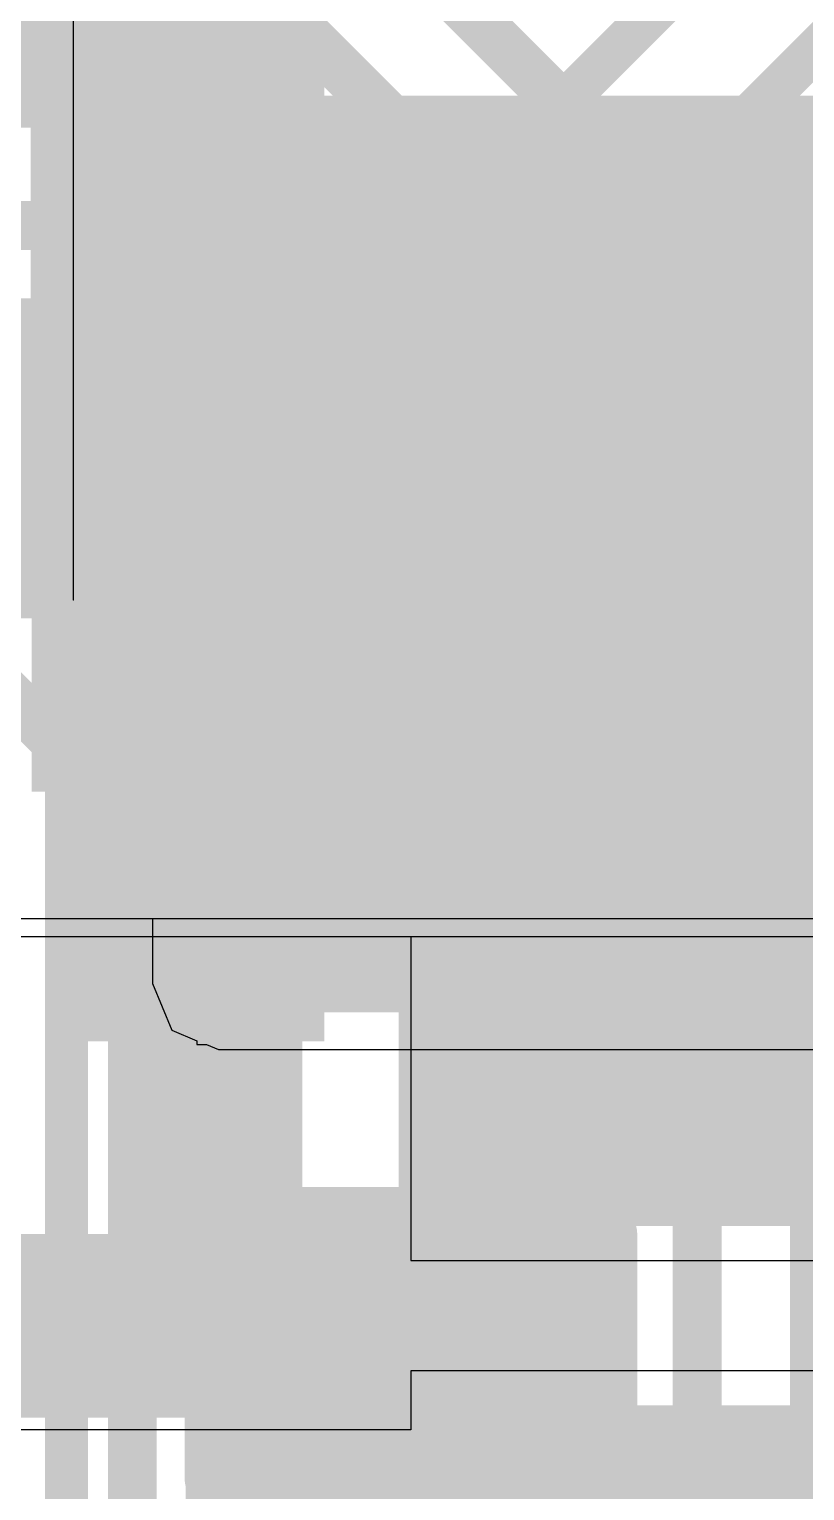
# Model space of a CAD drawing. Header units: inches. Extents: x -6 to 283, y -12 to 154.
# Drawn here: x 30.239 to 31.849, y 4.989 to 8.024 of the extents above; entities that cross this region are included whole.
import ezdxf

# ---------------------------------------------------------------- set-up
doc = ezdxf.new("R2010")
doc.units = ezdxf.units.IN
for name, color, linetype in [('Bottom Layer', 5, 'Continuous'), ('Bottom Overlay', 54, 'Continuous'), ('Bottom Paste', 16, 'Continuous'), ('Bottom Solder', 6, 'Continuous'), ('Signal L1', 76, 'Continuous'), ('Signal L2', 6, 'Continuous'), ('Top Layer', 1, 'Continuous'), ('Top Overlay', 2, 'Continuous'), ('Top Paste', 8, 'Continuous'), ('Top Solder', 216, 'Continuous')]:
    doc.layers.add(name, color=color, linetype=linetype)

# ---------------------------------------------------------------- blocks, each defined once
blk = doc.blocks.new('AP6275S__49')
at = {"layer": 'Top Layer'}
for points in [[(4.29999902, -5.627498269999999), (4.29999902, -6.75249729), (3.80000002, -6.75249729), (3.80000002, -5.627498269999999)], [(5.199997219999999, -5.627498269999999), (5.199997219999999, -6.75249729), (4.699998219999999, -6.75249729), (4.699998219999999, -5.627498269999999)]]:
    blk.add_hatch(color=1, dxfattribs=at).paths.add_polyline_path(points)
at = {"layer": 'Top Paste'}
for points in [[(4.29999902, -5.627498269999999), (4.29999902, -6.75249729), (3.80000002, -6.75249729), (3.80000002, -5.627498269999999)], [(5.199997219999999, -5.627498269999999), (5.199997219999999, -6.75249729), (4.699998219999999, -6.75249729), (4.699998219999999, -5.627498269999999)]]:
    blk.add_hatch(color=8, dxfattribs=at).paths.add_polyline_path(points)
at = {"layer": 'Top Solder'}
for points in [[(4.40159902, -5.52589827), (4.40159902, -6.85409729), (3.69840002, -6.85409729), (3.69840002, -5.52589827)], [(5.30159722, -5.52589827), (5.30159722, -6.85409729), (4.598398219999999, -6.85409729), (4.598398219999999, -5.52589827)]]:
    blk.add_hatch(color=216, dxfattribs=at).paths.add_polyline_path(points)
blk = doc.blocks.new('R___0402_B_114')
at = {"layer": 'Bottom Layer'}
for points in [[(-0.2413, 0.3175), (-0.2412999999999999, -0.3175), (-0.6985, -0.3175), (-0.6985, 0.3175)], [(0.6985, 0.3175), (0.6985, -0.3175), (0.2413, -0.3175), (0.2412999999999999, 0.3175)]]:
    blk.add_hatch(color=5, dxfattribs=at).paths.add_polyline_path(points)
at = {"layer": 'Bottom Paste'}
for points in [[(-0.2413, 0.3175), (-0.2412999999999999, -0.3175), (-0.6985, -0.3175), (-0.6985, 0.3175)], [(0.6985, 0.3175), (0.6985, -0.3175), (0.2413, -0.3175), (0.2412999999999999, 0.3175)]]:
    blk.add_hatch(color=16, dxfattribs=at).paths.add_polyline_path(points)
at = {"layer": 'Bottom Solder'}
for points in [[(-0.18629884, 0.37250116), (-0.1862988399999999, -0.37250116), (-0.75350116, -0.37250116), (-0.75350116, 0.37250116)], [(0.75350116, 0.37250116), (0.75350116, -0.37250116), (0.18629884, -0.37250116), (0.1862988399999999, 0.37250116)]]:
    blk.add_hatch(color=6, dxfattribs=at).paths.add_polyline_path(points)
at = {"layer": 'Bottom Overlay'}
for points in [[(0.7874, 0.4064, 0.127, 0.127, 0), (-0.7874, 0.4064, 0.127, 0.127, 0)], [(-0.7874, -0.4064, 0.127, 0.127, 0), (-0.7874, 0.4064, 0.127, 0.127, 0)], [(0.7874, -0.4064, 0.127, 0.127, 0), (0.7874, 0.4064, 0.127, 0.127, 0)], [(0.8128, 0.4318, 0.0032258, 0.0032258, 0), (-0.8128, 0.4318, 0.0032258, 0.0032258, 0)], [(0.7874, -0.4064, 0.127, 0.127, 0), (-0.7874, -0.4064, 0.127, 0.127, 0)]]:
    blk.add_lwpolyline(points, format="xyseb", dxfattribs=at)
for points in [[(-0.8191499999999999, 0.4064, 0.0635, 0.0635, 1), (-0.7556499999999999, 0.4064, 0.0635, 0.0635, 1)], [(-0.8191499999999999, 0.4064, 0.0635, 0.0635, 1), (-0.7556499999999999, 0.4064, 0.0635, 0.0635, 1)], [(0.7556499999999999, 0.4064, 0.0635, 0.0635, 1), (0.8191499999999999, 0.4064, 0.0635, 0.0635, 1)], [(0.7556499999999999, 0.4064, 0.0635, 0.0635, 1), (0.8191499999999999, 0.4064, 0.0635, 0.0635, 1)], [(-0.81360518, 0.4318, 0.0016129, 0.0016129, 1), (-0.8119948199999999, 0.4318, 0.0016129, 0.0016129, 1)], [(0.8119948199999999, 0.4318, 0.0016129, 0.0016129, 1), (0.81360518, 0.4318, 0.0016129, 0.0016129, 1)], [(-0.8191499999999999, -0.4064, 0.0635, 0.0635, 1), (-0.7556499999999999, -0.4064, 0.0635, 0.0635, 1)], [(-0.8191499999999999, -0.4064, 0.0635, 0.0635, 1), (-0.7556499999999999, -0.4064, 0.0635, 0.0635, 1)], [(0.7556499999999999, -0.4064, 0.0635, 0.0635, 1), (0.8191499999999999, -0.4064, 0.0635, 0.0635, 1)], [(0.7556499999999999, -0.4064, 0.0635, 0.0635, 1), (0.8191499999999999, -0.4064, 0.0635, 0.0635, 1)]]:
    blk.add_lwpolyline(points, format="xyseb", close=True, dxfattribs=at)
blk = doc.blocks.new('R___0402_137')
at = {"layer": 'Top Layer'}
for points in [[(-0.6985025399999999, -0.3175), (-0.6985025399999999, 0.3175), (-0.24130254, 0.3175), (-0.24130254, -0.3175)], [(0.2412999999999999, -0.3175), (0.2413, 0.3175), (0.6985, 0.3175), (0.6985, -0.3175)]]:
    blk.add_hatch(color=1, dxfattribs=at).paths.add_polyline_path(points)
at = {"layer": 'Top Paste'}
for points in [[(-0.6985025399999999, -0.3175), (-0.6985025399999999, 0.3175), (-0.24130254, 0.3175), (-0.24130254, -0.3175)], [(0.2412999999999999, -0.3175), (0.2413, 0.3175), (0.6985, 0.3175), (0.6985, -0.3175)]]:
    blk.add_hatch(color=8, dxfattribs=at).paths.add_polyline_path(points)
at = {"layer": 'Top Solder'}
for points in [[(-0.7535037, -0.37250116), (-0.7535037, 0.37250116), (-0.18630138, 0.37250116), (-0.18630138, -0.37250116)], [(0.1862988399999999, -0.37250116), (0.18629884, 0.37250116), (0.75350116, 0.37250116), (0.75350116, -0.37250116)]]:
    blk.add_hatch(color=216, dxfattribs=at).paths.add_polyline_path(points)
at = {"layer": 'Top Overlay'}
for points in [[(-0.7874, 0.4064, 0.127, 0.127, 0), (0.7874, 0.4064, 0.127, 0.127, 0)], [(-0.7874, 0.4064, 0.127, 0.127, 0), (-0.7874, -0.4064, 0.127, 0.127, 0)], [(0.7874, 0.4064, 0.127, 0.127, 0), (0.7874, -0.4064, 0.127, 0.127, 0)], [(-0.7874, -0.4064, 0.127, 0.127, 0), (0.7874, -0.4064, 0.127, 0.127, 0)], [(-0.8128, -0.4318, 0.0032258, 0.0032258, 0), (0.8127974599999999, -0.4318, 0.0032258, 0.0032258, 0)]]:
    blk.add_lwpolyline(points, format="xyseb", dxfattribs=at)
for points in [[(-0.8191499999999999, 0.4064, 0.0635, 0.0635, 1), (-0.7556499999999999, 0.4064, 0.0635, 0.0635, 1)], [(-0.8191499999999999, 0.4064, 0.0635, 0.0635, 1), (-0.7556499999999999, 0.4064, 0.0635, 0.0635, 1)], [(0.7556499999999999, 0.4064, 0.0635, 0.0635, 1), (0.8191499999999999, 0.4064, 0.0635, 0.0635, 1)], [(0.7556499999999999, 0.4064, 0.0635, 0.0635, 1), (0.8191499999999999, 0.4064, 0.0635, 0.0635, 1)], [(-0.8191499999999999, -0.4064, 0.0635, 0.0635, 1), (-0.7556499999999999, -0.4064, 0.0635, 0.0635, 1)], [(-0.8191499999999999, -0.4064, 0.0635, 0.0635, 1), (-0.7556499999999999, -0.4064, 0.0635, 0.0635, 1)], [(0.7556499999999999, -0.4064, 0.0635, 0.0635, 1), (0.8191499999999999, -0.4064, 0.0635, 0.0635, 1)], [(0.7556499999999999, -0.4064, 0.0635, 0.0635, 1), (0.8191499999999999, -0.4064, 0.0635, 0.0635, 1)], [(-0.81360518, -0.4318, 0.0016129, 0.0016129, 1), (-0.8119948199999999, -0.4318, 0.0016129, 0.0016129, 1)], [(0.81199228, -0.4318, 0.0016129, 0.0016129, 1), (0.8136026399999999, -0.4318, 0.0016129, 0.0016129, 1)]]:
    blk.add_lwpolyline(points, format="xyseb", close=True, dxfattribs=at)
blk = doc.blocks.new('I________1008_B_191')
at = {"layer": 'Bottom Layer'}
for points in [[(-1.2499975, 1.00000054), (-0.3999966599999999, 1.00000054), (-0.3999966599999999, -1.00000054), (-1.2499975, -1.00000054)], [(0.40000174, 1.00000054), (1.25000258, 1.00000054), (1.25000258, -1.00000054), (0.40000174, -1.00000054)]]:
    blk.add_hatch(color=5, dxfattribs=at).paths.add_polyline_path(points)
at = {"layer": 'Bottom Paste'}
for points in [[(-1.2499975, 1.00000054), (-0.3999966599999999, 1.00000054), (-0.3999966599999999, -1.00000054), (-1.2499975, -1.00000054)], [(0.40000174, 1.00000054), (1.25000258, 1.00000054), (1.25000258, -1.00000054), (0.40000174, -1.00000054)]]:
    blk.add_hatch(color=16, dxfattribs=at).paths.add_polyline_path(points)
at = {"layer": 'Bottom Solder'}
for points in [[(-1.3515975, 1.10160054), (-0.29839666, 1.10160054), (-0.29839666, -1.10160054), (-1.3515975, -1.10160054)], [(0.29840174, 1.10160054), (1.35160258, 1.10160054), (1.35160258, -1.10160054), (0.29840174, -1.10160054)]]:
    blk.add_hatch(color=6, dxfattribs=at).paths.add_polyline_path(points)
at = {"layer": 'Bottom Overlay'}
for points in [[(-0.2286, 1.0668, 0.127, 0.127, 0), (0.2286, 1.0668, 0.127, 0.127, 0)], [(-0.2286, -1.0668, 0.127, 0.127, 0), (0.2286, -1.0668, 0.127, 0.127, 0)]]:
    blk.add_lwpolyline(points, format="xyseb", dxfattribs=at)
for points in [[(-0.26035, 1.0668, 0.0635, 0.0635, 1), (-0.19685, 1.0668, 0.0635, 0.0635, 1)], [(0.19685, 1.0668, 0.0635, 0.0635, 1), (0.26035, 1.0668, 0.0635, 0.0635, 1)], [(-0.26035, -1.0668, 0.0635, 0.0635, 1), (-0.19685, -1.0668, 0.0635, 0.0635, 1)], [(0.19685, -1.0668, 0.0635, 0.0635, 1), (0.26035, -1.0668, 0.0635, 0.0635, 1)]]:
    blk.add_lwpolyline(points, format="xyseb", close=True, dxfattribs=at)
blk = doc.blocks.new('C___0402_B_471')
at = {"layer": 'Bottom Layer'}
for points in [[(-0.2413, 0.3175), (-0.2412999999999999, -0.3175), (-0.6985, -0.3175), (-0.6985, 0.3175)], [(0.6985, 0.3175), (0.6985, -0.3175), (0.2413, -0.3175), (0.2412999999999999, 0.3175)]]:
    blk.add_hatch(color=5, dxfattribs=at).paths.add_polyline_path(points)
at = {"layer": 'Bottom Paste'}
for points in [[(-0.2413, 0.3175), (-0.2412999999999999, -0.3175), (-0.6985, -0.3175), (-0.6985, 0.3175)], [(0.6985, 0.3175), (0.6985, -0.3175), (0.2413, -0.3175), (0.2412999999999999, 0.3175)]]:
    blk.add_hatch(color=16, dxfattribs=at).paths.add_polyline_path(points)
at = {"layer": 'Bottom Solder'}
for points in [[(-0.18130012, 0.37749988), (-0.18130012, -0.37749988), (-0.7584998799999999, -0.37749988), (-0.7584998799999999, 0.37749988)], [(0.7584998799999999, 0.37749988), (0.7584998799999999, -0.37749988), (0.18130012, -0.37749988), (0.18130012, 0.37749988)]]:
    blk.add_hatch(color=6, dxfattribs=at).paths.add_polyline_path(points)
at = {"layer": 'Bottom Overlay'}
for points in [[(-0.7874, 0.4064, 0.127, 0.127, 0), (-0.2794, 0.4064, 0.127, 0.127, 0)], [(-0.7874, 0.4064, 0.127, 0.127, 0), (-0.7874, -0.4064, 0.127, 0.127, 0)], [(0.27940254, 0.40640254, 0.127, 0.127, 0), (0.7874, 0.4064, 0.127, 0.127, 0)], [(0.7874, 0.4064, 0.127, 0.127, 0), (0.7874, -0.4064, 0.127, 0.127, 0)], [(-0.7874, -0.4064, 0.127, 0.127, 0), (-0.2794, -0.4064, 0.127, 0.127, 0)], [(0.7874, -0.4064, 0.127, 0.127, 0), (0.27940254, -0.40640254, 0.127, 0.127, 0)]]:
    blk.add_lwpolyline(points, format="xyseb", dxfattribs=at)
for points in [[(-0.8191499999999999, 0.4064, 0.0635, 0.0635, 1), (-0.7556499999999999, 0.4064, 0.0635, 0.0635, 1)], [(-0.8191499999999999, 0.4064, 0.0635, 0.0635, 1), (-0.7556499999999999, 0.4064, 0.0635, 0.0635, 1)], [(-0.31115, 0.4064, 0.0635, 0.0635, 1), (-0.24765, 0.4064, 0.0635, 0.0635, 1)], [(0.24765254, 0.40640254, 0.0635, 0.0635, 1), (0.31115254, 0.40640254, 0.0635, 0.0635, 1)], [(0.7556499999999999, 0.4064, 0.0635, 0.0635, 1), (0.8191499999999999, 0.4064, 0.0635, 0.0635, 1)], [(0.7556499999999999, 0.4064, 0.0635, 0.0635, 1), (0.8191499999999999, 0.4064, 0.0635, 0.0635, 1)], [(-0.8191499999999999, -0.4064, 0.0635, 0.0635, 1), (-0.7556499999999999, -0.4064, 0.0635, 0.0635, 1)], [(-0.8191499999999999, -0.4064, 0.0635, 0.0635, 1), (-0.7556499999999999, -0.4064, 0.0635, 0.0635, 1)], [(-0.31115, -0.4064, 0.0635, 0.0635, 1), (-0.24765, -0.4064, 0.0635, 0.0635, 1)], [(0.24765254, -0.40640254, 0.0635, 0.0635, 1), (0.31115254, -0.40640254, 0.0635, 0.0635, 1)], [(0.7556499999999999, -0.4064, 0.0635, 0.0635, 1), (0.8191499999999999, -0.4064, 0.0635, 0.0635, 1)], [(0.7556499999999999, -0.4064, 0.0635, 0.0635, 1), (0.8191499999999999, -0.4064, 0.0635, 0.0635, 1)]]:
    blk.add_lwpolyline(points, format="xyseb", close=True, dxfattribs=at)

msp = doc.modelspace()

# ---------------------------------------------------------------- hatches: boundary and pattern name
at = {"layer": 'Bottom Layer'}
for points in [[(30.63205456, 6.934901039999999), (32.79212136, 6.934901039999999), (32.79212136, 7.78490188), (30.63205456, 7.78490188)], [(30.63205456, 6.04254062), (33.43187624, 6.04254062), (33.43187624, 7.784899339999999), (30.63205456, 7.784899339999999)], [(30.71409909999999, 6.04254062), (31.3490991, 6.04254062), (31.3490991, 7.43094526), (30.71409909999999, 7.43094526)]]:
    msp.add_hatch(color=5, dxfattribs=at).paths.add_polyline_path(points)
at = {"layer": 'Top Layer'}
for points in [[(30.35173508, 9.80328494), (30.35173508, 5.92241386), (30.85173408, 5.92241386), (30.85173408, 9.80328494)], [(31.31555078, 5.82237342), (31.6619255, 5.82237342), (31.6619255, 7.10507342), (31.31555078, 7.10507342)]]:
    msp.add_hatch(color=1, dxfattribs=at).paths.add_polyline_path(points)

# ---------------------------------------------------------------- linework, layer by layer
at = {"layer": 'Bottom Layer'}
for p, q in [((24.95460084, 6.17716062), (32.75905564, 6.17716062)), ((29.9621194, 6.17716062), (30.49458976, 6.17716062)), ((30.49458976, 6.17716062), (30.49458976, 6.04254062)), ((30.49458976, 6.04254062), (30.5348513, 5.94533736)), ((30.5348513, 5.94533736), (30.5870991, 5.92369656)), ((30.5870991, 5.92369656), (30.5870991, 5.91554062)), ((30.5870991, 5.91554062), (30.60678918, 5.91554062)), ((30.60678918, 5.91554062), (30.63205456, 5.90507582)), ((30.63205456, 5.90507582), (33.43187878, 5.90507582))]:
    msp.add_line(p, q, dxfattribs=at)
for points in [[(31.6320551, 7.35990146, 0.1778, 0.1778, 0), (32.05933644, 7.35990146, 0.1778, 0.1778, 0)], [(29.93637142, 5.33134062, 0.3809999999999999, 0.3809999999999999, 0), (31.0315991, 5.33134062, 0.3809999999999999, 0.3809999999999999, 0)]]:
    msp.add_lwpolyline(points, format="xyseb", dxfattribs=at)
for points in [[(31.5876051, 7.35990146, 0.08889999999999999, 0.08889999999999999, 1), (31.6765051, 7.35990146, 0.08889999999999999, 0.08889999999999999, 1)], [(30.9363491, 5.33134062, 0.1905, 0.1905, 1), (31.1268491, 5.33134062, 0.1905, 0.1905, 1)]]:
    msp.add_lwpolyline(points, format="xyseb", close=True, dxfattribs=at)
at = {"layer": 'Signal L1'}
for points in [[(30.31635542, 6.839734859999999, 0.08889999999999999, 0.08889999999999999, 0), (32.94669814, 9.47007758, 0.08889999999999999, 0.08889999999999999, 0)], [(30.60845542, 6.7187445, 0.08889999999999999, 0.08889999999999999, 0), (33.0676885, 9.177977579999999, 0.08889999999999999, 0.08889999999999999, 0)], [(31.23218544, 6.76238678, 0.08889999999999999, 0.08889999999999999, 0), (33.08581393999999, 8.61601782, 0.08889999999999999, 0.08889999999999999, 0)], [(31.43906336, 6.556174339999999, 0.08889999999999999, 0.08889999999999999, 0), (33.28974038, 8.40685136, 0.08889999999999999, 0.08889999999999999, 0)], [(30.31635542, 1.7935448, 0.08889999999999999, 0.08889999999999999, 0), (30.31635542, 6.839734859999999, 0.08889999999999999, 0.08889999999999999, 0)], [(31.12145414, 6.493845279999999, 0.08889999999999999, 0.08889999999999999, -0.1980793993516632), (31.23218544, 6.76238678, 0.08889999999999999, 0.08889999999999999, 0)], [(30.60845542, 1.7935448, 0.08889999999999999, 0.08889999999999999, 0), (30.60845542, 6.7187445, 0.08889999999999999, 0.08889999999999999, 0)], [(31.41355414, 6.493845279999999, 0.08889999999999999, 0.08889999999999999, -0.1967185206356883), (31.43906336, 6.556174339999999, 0.08889999999999999, 0.08889999999999999, 0)], [(31.12145414, -3.06808378, 0.08889999999999999, 0.08889999999999999, 0), (31.12145414, 6.493845279999999, 0.08889999999999999, 0.08889999999999999, 0)], [(31.41355414, -4.77936306, 0.08889999999999999, 0.08889999999999999, 0), (31.41355414, 6.493845279999999, 0.08889999999999999, 0.08889999999999999, 0)]]:
    msp.add_lwpolyline(points, format="xyseb", dxfattribs=at)
for points in [[(30.29413042, 6.839734859999999, 0.04445, 0.04445, 1), (30.33858042, 6.839734859999999, 0.04445, 0.04445, 1)], [(30.29413042, 6.839734859999999, 0.04445, 0.04445, 1), (30.33858042, 6.839734859999999, 0.04445, 0.04445, 1)], [(31.20996044, 6.76238678, 0.04445, 0.04445, 1), (31.25441044, 6.76238678, 0.04445, 0.04445, 1)], [(31.20996044, 6.76238678, 0.04445, 0.04445, 1), (31.25441044, 6.76238678, 0.04445, 0.04445, 1)], [(30.58623042, 6.7187445, 0.04445, 0.04445, 1), (30.63068042, 6.7187445, 0.04445, 0.04445, 1)], [(30.58623042, 6.7187445, 0.04445, 0.04445, 1), (30.63068042, 6.7187445, 0.04445, 0.04445, 1)], [(31.41683836, 6.556174339999999, 0.04445, 0.04445, 1), (31.46128836, 6.556174339999999, 0.04445, 0.04445, 1)], [(31.41683836, 6.556174339999999, 0.04445, 0.04445, 1), (31.46128836, 6.556174339999999, 0.04445, 0.04445, 1)], [(31.09922914, 6.493845279999999, 0.04445, 0.04445, 1), (31.14367914, 6.493845279999999, 0.04445, 0.04445, 1)], [(31.09922914, 6.493845279999999, 0.04445, 0.04445, 1), (31.14367914, 6.493845279999999, 0.04445, 0.04445, 1)], [(31.39132914, 6.493845279999999, 0.04445, 0.04445, 1), (31.43577914, 6.493845279999999, 0.04445, 0.04445, 1)], [(31.39132914, 6.493845279999999, 0.04445, 0.04445, 1), (31.43577914, 6.493845279999999, 0.04445, 0.04445, 1)]]:
    msp.add_lwpolyline(points, format="xyseb", close=True, dxfattribs=at)
at = {"layer": 'Signal L2'}
for points in [[(30.8990492, 8.3129501, 0.1016, 0.1016, 0), (32.230695, 6.9813043, 0.1016, 0.1016, 0)], [(30.70306788, 8.1245075, 0.1016, 0.1016, 0), (31.92840198, 6.8991734, 0.1016, 0.1016, 0)], [(27.60495622, 7.870751339999999, 0.1016, 0.1016, 0), (30.57220454, 7.870751339999999, 0.1016, 0.1016, 0)], [(30.57220454, 7.870751339999999, 0.1016, 0.1016, 0), (31.62600228, 6.8169536, 0.1016, 0.1016, 0)], [(27.17551588, 7.61703582, 0.1016, 0.1016, 0), (30.44540774, 7.61703582, 0.1016, 0.1016, 0)], [(30.44540774, 7.61703582, 0.1016, 0.1016, 0), (31.3300999, 6.732343659999999, 0.1016, 0.1016, 0)], [(27.06647876, 7.3716515, 0.1016, 0.1016, 0), (30.27751374, 7.3716515, 0.1016, 0.1016, 0)], [(30.27751374, 7.3716515, 0.1016, 0.1016, 0), (31.05785254, 6.5913127, 0.1016, 0.1016, 0)], [(30.13961968, 7.098957100000001, 0.1016, 0.1016, 0), (30.75545538, 6.4831214, 0.1016, 0.1016, 0)], [(30.0129448, 6.825937580000001, 0.1016, 0.1016, 0), (30.45305314, 6.38582924, 0.1016, 0.1016, 0)], [(31.62600228, -1.56301948, 0.1016, 0.1016, 0), (31.62600228, 6.8169536, 0.1016, 0.1016, 0)], [(31.3300999, -1.68147746, 0.1016, 0.1016, 0), (31.3300999, 6.732343659999999, 0.1016, 0.1016, 0)], [(31.05785254, -1.85018426, 0.1016, 0.1016, 0), (31.05785254, 6.5913127, 0.1016, 0.1016, 0)], [(30.75545538, -1.97544182, 0.1016, 0.1016, 0), (30.75545538, 6.4831214, 0.1016, 0.1016, 0)], [(30.45305314, -2.10069938, 0.1016, 0.1016, 0), (30.45305314, 6.38582924, 0.1016, 0.1016, 0)]]:
    msp.add_lwpolyline(points, format="xyseb", dxfattribs=at)
for points in [[(30.54680454, 7.870751339999999, 0.0508, 0.0508, 1), (30.59760454, 7.870751339999999, 0.0508, 0.0508, 1)], [(30.54680454, 7.870751339999999, 0.0508, 0.0508, 1), (30.59760454, 7.870751339999999, 0.0508, 0.0508, 1)], [(30.42000774, 7.61703582, 0.0508, 0.0508, 1), (30.47080774, 7.61703582, 0.0508, 0.0508, 1)], [(30.42000774, 7.61703582, 0.0508, 0.0508, 1), (30.47080774, 7.61703582, 0.0508, 0.0508, 1)], [(30.25211374, 7.3716515, 0.0508, 0.0508, 1), (30.30291374, 7.3716515, 0.0508, 0.0508, 1)], [(30.25211374, 7.3716515, 0.0508, 0.0508, 1), (30.30291374, 7.3716515, 0.0508, 0.0508, 1)], [(31.60060228, 6.8169536, 0.0508, 0.0508, 1), (31.65140228, 6.8169536, 0.0508, 0.0508, 1)], [(31.60060228, 6.8169536, 0.0508, 0.0508, 1), (31.65140228, 6.8169536, 0.0508, 0.0508, 1)], [(31.3046999, 6.732343659999999, 0.0508, 0.0508, 1), (31.3554999, 6.732343659999999, 0.0508, 0.0508, 1)], [(31.3046999, 6.732343659999999, 0.0508, 0.0508, 1), (31.3554999, 6.732343659999999, 0.0508, 0.0508, 1)], [(31.03245254, 6.5913127, 0.0508, 0.0508, 1), (31.08325254, 6.5913127, 0.0508, 0.0508, 1)], [(31.03245254, 6.5913127, 0.0508, 0.0508, 1), (31.08325254, 6.5913127, 0.0508, 0.0508, 1)], [(30.73005538, 6.4831214, 0.0508, 0.0508, 1), (30.78085538, 6.4831214, 0.0508, 0.0508, 1)], [(30.73005538, 6.4831214, 0.0508, 0.0508, 1), (30.78085538, 6.4831214, 0.0508, 0.0508, 1)], [(30.42765314, 6.38582924, 0.0508, 0.0508, 1), (30.47845314, 6.38582924, 0.0508, 0.0508, 1)], [(30.42765314, 6.38582924, 0.0508, 0.0508, 1), (30.47845314, 6.38582924, 0.0508, 0.0508, 1)]]:
    msp.add_lwpolyline(points, format="xyseb", close=True, dxfattribs=at)
at = {"layer": 'Top Layer'}
for p, q in [((20.14159548, 6.13987342), (31.92053814, 6.13987342)), ((29.97285598, 6.13987342), (31.03153814, 6.13987342)), ((31.03153814, 6.13987342), (31.03153814, 5.46677342)), ((31.03153814, 5.46677342), (31.92053814, 5.46677342)), ((31.92053814, 5.238170879999999), (31.03153814, 5.238170879999999)), ((31.03153814, 5.238170879999999), (31.03153814, 5.1156489)), ((31.03153814, 5.1156489), (29.7396789, 5.1156489))]:
    msp.add_line(p, q, dxfattribs=at)
for points in [[(30.60173712, 5.55669704, 0.254, 0.254, 0), (30.60173712, 7.098774219999999, 0.254, 0.254, 0)], [(30.60173712, 5.55669704, 0.254, 0.254, -0.4142135623730951), (30.37233702, 5.32729694, 0.254, 0.254, 0)], [(29.93232774, 5.32729694, 0.254, 0.254, 0), (30.37233702, 5.32729694, 0.254, 0.254, 0)], [(31.72785374, 2.8194889, 0.08889999999999999, 0.08889999999999999, -0.1987025881894169), (32.66622626, 5.07556008, 0.08889999999999999, 0.08889999999999999, 0)]]:
    msp.add_lwpolyline(points, format="xyseb", dxfattribs=at)
for points in [[(30.53823712, 7.098774219999999, 0.127, 0.127, 1), (30.66523712, 7.098774219999999, 0.127, 0.127, 1)], [(30.53823712, 5.55669704, 0.127, 0.127, 1), (30.66523712, 5.55669704, 0.127, 0.127, 1)], [(30.53823712, 5.55669704, 0.127, 0.127, 1), (30.66523712, 5.55669704, 0.127, 0.127, 1)], [(30.30883702, 5.32729694, 0.127, 0.127, 1), (30.43583702, 5.32729694, 0.127, 0.127, 1)], [(30.30883702, 5.32729694, 0.127, 0.127, 1), (30.43583702, 5.32729694, 0.127, 0.127, 1)]]:
    msp.add_lwpolyline(points, format="xyseb", close=True, dxfattribs=at)

# ---------------------------------------------------------------- block references
msp.add_blockref('AP6275S__49', (26.5454384, 13.2950712))
for name, p, rotation in [('I________1008_B_191', (31.6320551, 8.184898539999999), 90), ('R___0402_B_114', (29.89863718, 7.65207258), 270), ('C___0402_B_471', (31.0315991, 5.80124062), 90), ('R___0402_137', (31.47603814, 5.35247342), 90)]:
    msp.add_blockref(name, p, dxfattribs=dict(rotation=rotation))

doc.saveas('drawing.dxf')
